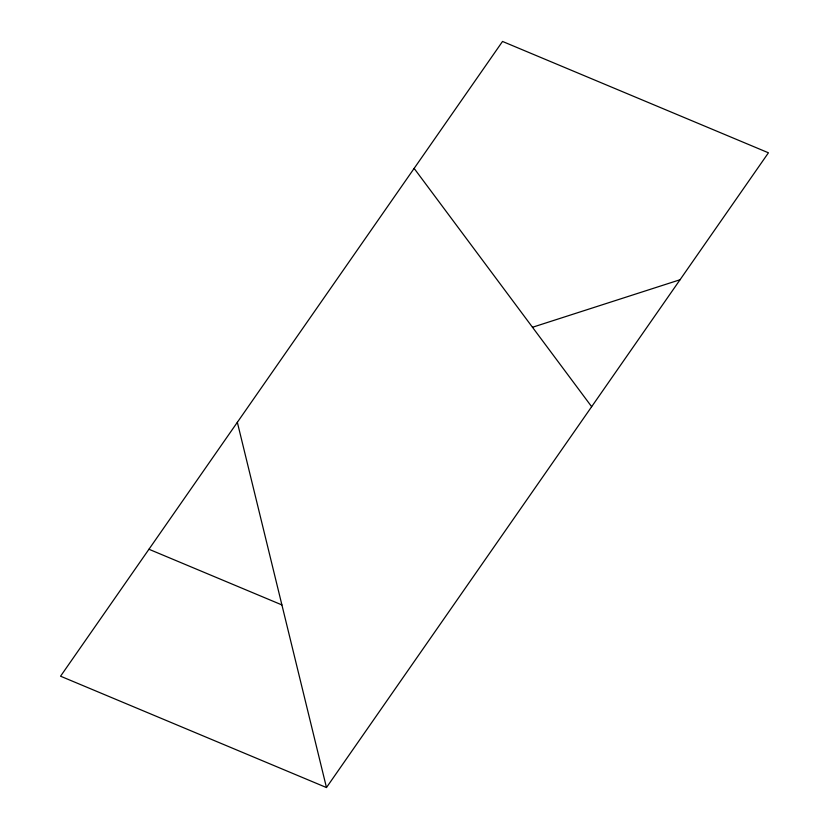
<?xml version="1.0" encoding="UTF-8"?>
<svg xmlns="http://www.w3.org/2000/svg" width="829" height="829" viewBox="0 0 829 829"><rect width="100%" height="100%" fill="white"/><g stroke="black" fill="none" stroke-linecap="round" stroke-linejoin="round"><path stroke-width="1.24" d="M326.471 787.55L768.442 152.795L502.529 41.45L60.558 676.205L326.471 787.55L237.343 422.303M532.477 327.268L680.049 279.746M148.951 549.254L281.901 604.921M414.137 168.401L591.657 406.697"/></g></svg>
